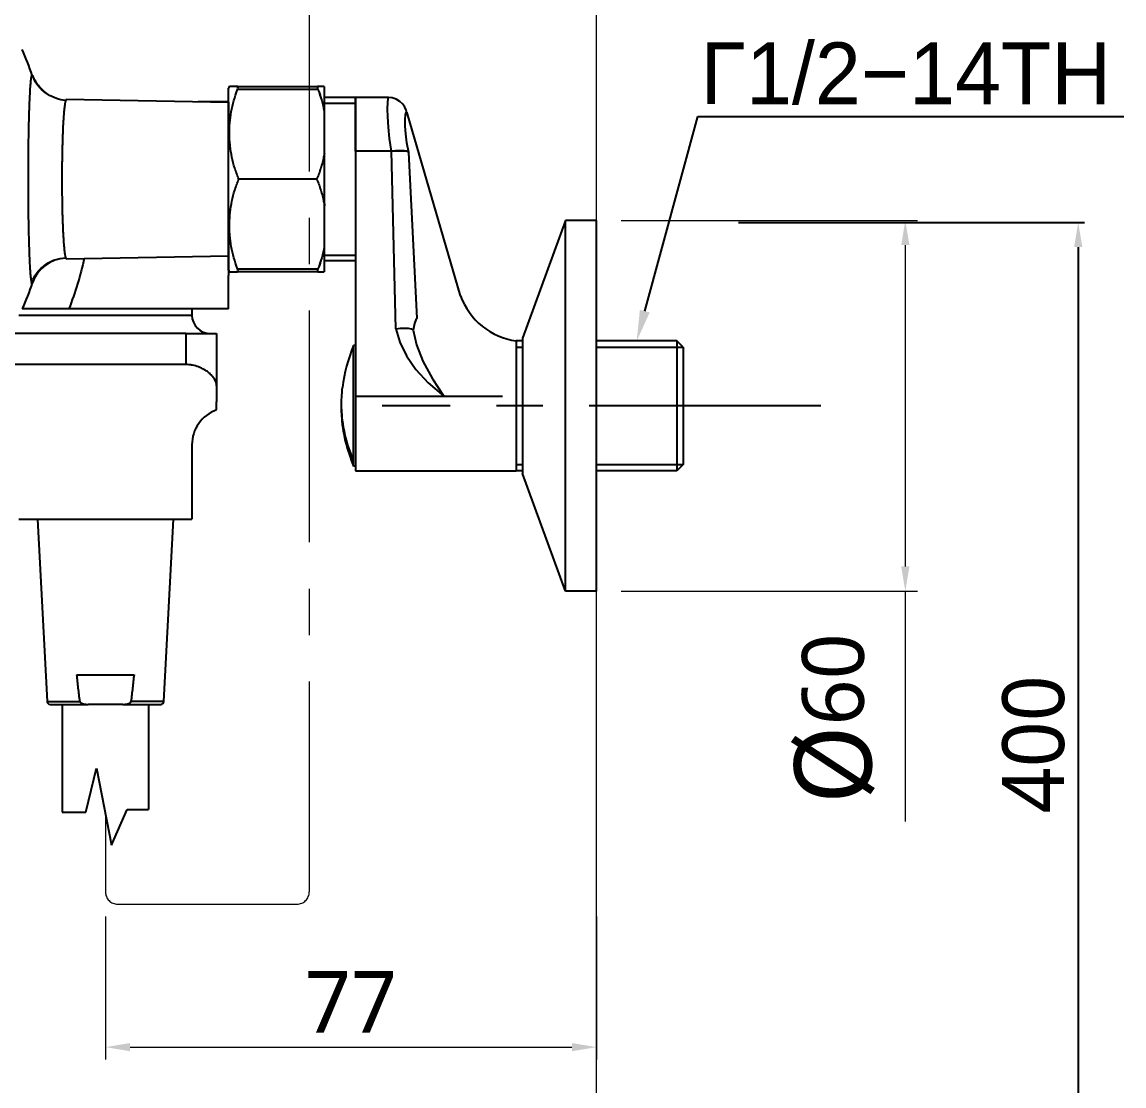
# Model space of a CAD drawing. Extents: x 0 to 1354, y 3495 to 4487.
# Drawn here: x 887.2 to 1065.6, y 3646.6 to 3818.8 of the extents above; entities that cross this region are included whole.
import ezdxf
from ezdxf import colors
from ezdxf.entities.mleader import LeaderData, LeaderLine
from ezdxf.math import Vec2, Vec3

# ---------------------------------------------------------------- set-up
doc = ezdxf.new("R2010")
doc.units = 0
doc.header["$LTSCALE"] = 30
doc.header["$MEASUREMENT"] = 0
doc.header["$PDMODE"] = 3
doc.header["$PDSIZE"] = -10
doc.linetypes.add('CENTER', pattern=[2, 1.25, -0.25, 0.25, -0.25])
doc.layers.get('0').update_dxf_attribs({"linetype": 'CONTINUOUS'})
doc.layers.get('DEFPOINTS').update_dxf_attribs({"linetype": 'CONTINUOUS'})
for name, color, linetype in [('02___PRT_ALL_AXES', 7, 'CONTINUOUS'), ('BODY', 7, 'CONTINUOUS'), ('DEF_LAYER_ASSEM_MEMBER', 7, 'CONTINUOUS')]:
    doc.layers.add(name, color=color, linetype=linetype)
doc.layers.add('\\M+5B3DF\\M+5B4E7\\M+5CFDF', color=3, linetype='CONTINUOUS', lineweight=9)
doc.layers.add('치수선', color=7, linetype='CONTINUOUS', lineweight=20)
doc.styles.add('Daelim Dimension', font='NanumGothic.ttf')
doc.styles.get("Standard").update_dxf_attribs({"font": 'SYMBOL'})
doc.dimstyles.new('DEFAULT', dxfattribs={"dimscale": 2, "dimtxt": 2, "dimasz": 2, "dimexe": 0, "dimexo": 2, "dimgap": 1, "dimtad": 1, "dimdec": 1, "dimzin": 9, "dimdsep": 46, "dimtxsty": 'Daelim Dimension', "dimcen": 0.5, "dimclrd": 252, "dimclre": 252, "dimclrt": 3, "dimadec": 1, "dimazin": 0, "dimtfac": 1, "dimtdec": 1, "dimtix": 1, "dimtmove": 0, "dimatfit": 3, "dimfxl": 0, "dimtolj": 1, "dimtzin": 1, "dimlwd": 9, "dimlwe": 9, "dimarcsym": 0})

# ---------------------------------------------------------------- blocks, each defined once
blk = doc.blocks.new('*D5')
at = {"color": 5, "lineweight": 9, "ltscale": 0.5}
for p, q in [((913.04, 3892.09), (744.79, 3892.09)), ((746.79, 3888.09), (746.79, 3619.83)), ((758.19, 3615.83), (744.79, 3615.83))]:
    blk.add_line(p, q, dxfattribs=at)
at = {"color": 5, "ltscale": 0.5}
for points in [[(746.12, 3888.09), (747.45, 3888.09), (746.79, 3892.09)], [(746.12, 3619.83), (747.45, 3619.83), (746.79, 3615.83)]]:
    blk.add_solid(points, dxfattribs=at)
at = {"layer": 'DEFPOINTS', "color": 0, "ltscale": 0.5}
for p in [(917.04, 3892.09, 0), (746.79, 3615.83), (762.19, 3615.83)]:
    blk.add_point(p, dxfattribs=at)
at = {"color": 7, "ltscale": 0.5, "insert": (739.34, 3753.96), "char_height": 10, "attachment_point": 5, "rotation": 90, "style": 'Daelim Dimension'}
blk.add_mtext('\\A1;1650', dxfattribs=at)
blk = doc.blocks.new('*D44')
at = {"color": 5, "lineweight": 9, "ltscale": 0.5}
for p, q in [((808.05, 3745.3), (808.05, 3626.5)), ((980.24, 3641.4), (980.24, 3626.5)), ((812.05, 3628.5), (976.24, 3628.5))]:
    blk.add_line(p, q, dxfattribs=at)
at = {"color": 5, "ltscale": 0.5}
for points in [[(812.05, 3629.17), (812.05, 3627.83), (808.05, 3628.5)], [(976.24, 3629.17), (976.24, 3627.83), (980.24, 3628.5)]]:
    blk.add_solid(points, dxfattribs=at)
at = {"layer": 'DEFPOINTS', "color": 0, "ltscale": 0.5}
for p in [(808.05, 3749.3), (980.24, 3645.4), (980.24, 3628.5)]:
    blk.add_point(p, dxfattribs=at)
at = {"color": 7, "ltscale": 0.5, "insert": (894.15, 3636.2), "char_height": 10, "attachment_point": 5, "style": 'Daelim Dimension'}
blk.add_mtext('\\A1;169.5', dxfattribs=at)
blk = doc.blocks.new('*D42')
at = {"color": 5, "lineweight": 9, "ltscale": 0.5}
for p, q in [((900.74, 3674.03), (900.74, 3650.9)), ((980.24, 3674.03), (980.24, 3650.9)), ((904.74, 3652.9), (976.24, 3652.9))]:
    blk.add_line(p, q, dxfattribs=at)
at = {"color": 5, "ltscale": 0.5}
for points in [[(904.74, 3653.56), (904.74, 3652.23), (900.74, 3652.9)], [(976.24, 3653.56), (976.24, 3652.23), (980.24, 3652.9)]]:
    blk.add_solid(points, dxfattribs=at)
at = {"layer": 'DEFPOINTS', "color": 0, "ltscale": 0.5}
for p in [(900.74, 3678.03), (980.24, 3678.03), (980.24, 3652.9)]:
    blk.add_point(p, dxfattribs=at)
at = {"color": 7, "ltscale": 0.5, "insert": (940.49, 3660.23), "char_height": 10, "attachment_point": 5, "style": 'Daelim Dimension'}
blk.add_mtext('\\A1;77', dxfattribs=at)
blk = doc.blocks.new('*D45')
at = {"color": 5, "lineweight": 9, "ltscale": 0.5}
for p, q in [((984.24, 3786.68), (1032.22, 3786.68)), ((1030.22, 3782.68), (1030.22, 3730.68)), ((984.24, 3726.68), (1032.22, 3726.68)), ((1030.22, 3726.68), (1030.22, 3689.43))]:
    blk.add_line(p, q, dxfattribs=at)
at = {"color": 5, "ltscale": 0.5}
for points in [[(1029.55, 3782.68), (1030.89, 3782.68), (1030.22, 3786.68)], [(1029.55, 3730.68), (1030.89, 3730.68), (1030.22, 3726.68)]]:
    blk.add_solid(points, dxfattribs=at)
at = {"layer": 'DEFPOINTS', "color": 0, "ltscale": 0.5}
for p in [(980.24, 3786.68), (980.24, 3726.68), (1030.22, 3726.68)]:
    blk.add_point(p, dxfattribs=at)
at = {"color": 7, "ltscale": 0.5, "insert": (1012.25, 3706.06), "char_height": 10, "attachment_point": 2, "rotation": 90, "style": 'Daelim Dimension'}
blk.add_mtext('\\A1;{\\H1.25x;\\C256;Ø}60', dxfattribs=at)

msp = doc.modelspace()

# ---------------------------------------------------------------- linework, layer by layer
at = {"ltscale": 0.5}
for p in [(936.14, 3808.36), (936.15, 3808.36)]:
    msp.add_line(p, (936.14, 3778.36), dxfattribs=at)
msp.add_line((941.24, 3797.88), (941.24, 3806.56))
at = {"color": 0}
for p, q in [((920.64, 3805.78), (894.4, 3806.23)), ((920.64, 3805.86), (915.74, 3805.86)), ((920.64, 3800.31), (920.64, 3805.86)), ((920.64, 3800.97), (920.64, 3801.35)), ((920.64, 3785.76), (920.64, 3800.97)), ((920.64, 3785.38), (920.64, 3785.76)), ((920.64, 3785.38), (920.64, 3777.77)), ((894.4, 3780.49), (920.64, 3780.95)), ((920.64, 3772.36), (920.64, 3777.77)), ((886.74, 3771.36), (914.74, 3771.36)), ((920.64, 3772.36), (894.83, 3772.36)), ((914.74, 3772.36), (914.74, 3771.36)), ((913.74, 3768.36), (818.74, 3768.36)), ((913.74, 3768.36), (913.74, 3763.36)), ((913.74, 3768.36), (918.74, 3768.36)), ((918.74, 3768.36), (918.74, 3759.93)), ((913.74, 3763.36), (818.74, 3763.36)), ((918.74, 3759.93), (918.74, 3757.3)), ((914.74, 3750.36), (914.74, 3738.36)), ((886.74, 3738.36), (914.74, 3738.36)), ((893.74, 3708.36), (893.74, 3690.91)), ((907.74, 3708.36), (907.74, 3691.33)), ((897.56, 3690.91), (899.29, 3698.02)), ((899.29, 3698.02), (901.75, 3685.61)), ((893.74, 3690.91), (897.56, 3690.91)), ((901.75, 3685.61), (904.25, 3691.33)), ((904.25, 3691.33), (907.74, 3691.33))]:
    msp.add_line(p, q, dxfattribs=at)
at = {"color": 5, "ltscale": 0.5}
for p, q in [((1003.24, 3786.36), (1059.21, 3786.36)), ((1058.21, 3782.36), (1058.21, 3639.84))]:
    msp.add_line(p, q, dxfattribs=at)
at = {"color": 0}
for centre, radius, start, end in [((840.49, 3793.36), 51.25, 19.1326, 24.1895), ((917.74, 3771.36), 3, 180, 270)]:
    msp.add_arc(centre, radius, start, end, dxfattribs=at)
at = {"color": 0, "extrusion": (-6.12323e-17, -1.22465e-16, -1)}
for radius, start, end in [(58.25, 192.7158, 201.1318), (51.25, 199.1326, 204.1895)]:
    msp.add_arc((-840.49, 3793.36), radius, start, end, dxfattribs=at)
msp.add_arc((968.83, 3778.38), 11.31, 200.1297, 261.9577)
at = {"color": 0}
for centre, major_axis, ratio, start_param, end_param in [((894.58, 3812.13), (-5.67, -1.97), 0.993619, 0, 0.146184), ((894.58, 3774.6), (-5.67, 1.97), 0.993619, 5.084666, 6.283185), ((920.74, 3750.36), (0, 6), 1, 0.339837, 1.570796)]:
    msp.add_ellipse(centre, major_axis=major_axis, ratio=ratio, start_param=start_param, end_param=end_param, dxfattribs=at)
for points, knots in [([(888.91, 3810.16), (888.91, 3810.17), (888.9, 3810.2), (888.88, 3810.23), (888.87, 3810.25), (888.85, 3810.26), (888.84, 3810.26), (888.82, 3810.25), (888.81, 3810.23), (888.8, 3810.21), (888.79, 3810.18), (888.77, 3810.15), (888.76, 3810.12), (888.75, 3810.08), (888.74, 3810.03), (888.73, 3809.99), (888.72, 3809.95), (888.72, 3809.9), (888.71, 3809.86), (888.7, 3809.81), (888.69, 3809.77), (888.69, 3809.72), (888.68, 3809.68), (888.68, 3809.64), (888.67, 3809.6), (888.67, 3809.57), (888.66, 3809.54), (888.66, 3809.51), (888.66, 3809.49), (888.65, 3809.46), (888.63, 3809.27), (888.59, 3808.84), (888.53, 3808.05), (888.48, 3807.11), (888.43, 3806.12), (888.39, 3805.08), (888.35, 3804), (888.32, 3802.84), (888.29, 3801.64), (888.27, 3800.42), (888.25, 3799.33), (888.24, 3798.43), (888.23, 3797.75), (888.23, 3797.06), (888.22, 3796.34), (888.22, 3795.62), (888.21, 3794.88), (888.21, 3794.12), (888.21, 3793.62), (888.21, 3793.36)], [0, 0, 0, 0, 0.015186, 0.029907, 0.044161, 0.057945, 0.071259, 0.084102, 0.096473, 0.10837, 0.119794, 0.130745, 0.141223, 0.151228, 0.16076, 0.16982, 0.178407, 0.186522, 0.194165, 0.201335, 0.208034, 0.21426, 0.220014, 0.225297, 0.230107, 0.234445, 0.238311, 0.241705, 0.244626, 0.247076, 0.249053, 0.312186, 0.374312, 0.435433, 0.495549, 0.54167, 0.593961, 0.649084, 0.692987, 0.743196, 0.793875, 0.818427, 0.843327, 0.868575, 0.894174, 0.920122, 0.946415, 0.973043, 1, 1, 1, 1]), ([(891.48, 3807.05), (890.88, 3807.45), (889.82, 3808.44), (889.12, 3809.66), (888.85, 3810.35)], [0, 0, 0, 0, 0.497907, 1, 1, 1, 1]), ([(894.3, 3806.1), (893.78, 3806.15), (892.77, 3806.37), (891.3, 3807.07), (890.06, 3808.12), (889.48, 3808.94), (889.25, 3809.38)], [0, 0, 0, 0, 0.239187, 0.489141, 0.744615, 1, 1, 1, 1]), ([(894.29, 3806.08), (894.29, 3806.07), (894.28, 3806.05), (894.27, 3806.01), (894.26, 3805.97), (894.25, 3805.93), (894.24, 3805.89), (894.23, 3805.86), (894.22, 3805.82), (894.22, 3805.78), (894.21, 3805.75), (894.2, 3805.72), (894.2, 3805.69), (894.19, 3805.67), (894.19, 3805.65), (894.19, 3805.63), (894.16, 3805.48), (894.11, 3805.13), (894.04, 3804.5), (893.99, 3803.79), (893.94, 3803.11), (893.9, 3802.48), (893.87, 3801.92), (893.85, 3801.34), (893.82, 3800.74), (893.8, 3800.12), (893.78, 3799.47), (893.76, 3798.82), (893.75, 3798.15), (893.73, 3797.48), (893.72, 3796.8), (893.71, 3796.11), (893.7, 3795.42), (893.7, 3794.73), (893.69, 3794.05), (893.69, 3793.59), (893.69, 3793.36)], [0, 0, 0, 0, 0.011178, 0.022898, 0.033899, 0.044183, 0.053749, 0.062597, 0.070726, 0.078138, 0.084831, 0.090806, 0.096063, 0.100602, 0.104422, 0.107524, 0.109908, 0.190045, 0.265491, 0.336247, 0.40231, 0.444639, 0.486613, 0.528231, 0.569495, 0.610404, 0.650957, 0.691156, 0.731001, 0.770491, 0.809627, 0.848409, 0.886837, 0.924911, 0.962632, 1, 1, 1, 1]), ([(894.4, 3806.23), (894.4, 3806.23), (894.39, 3806.23), (894.38, 3806.23), (894.37, 3806.22), (894.35, 3806.2), (894.34, 3806.18), (894.32, 3806.15), (894.31, 3806.12), (894.3, 3806.09), (894.29, 3806.08), (894.29, 3806.08)], [0, 0, 0, 0, 0.017191, 0.175478, 0.32726, 0.472536, 0.611307, 0.743571, 0.869328, 0.988578, 1, 1, 1, 1]), ([(888.21, 3793.36), (888.21, 3793.23), (888.21, 3792.96), (888.21, 3792.56), (888.21, 3792.18), (888.21, 3791.82), (888.22, 3791.47), (888.22, 3791.14), (888.22, 3790.82), (888.22, 3790.36), (888.23, 3789.57), (888.24, 3788.5), (888.25, 3787.43), (888.28, 3785.78), (888.33, 3783.49), (888.4, 3781.38), (888.46, 3779.84), (888.52, 3778.84), (888.58, 3777.97), (888.63, 3777.51), (888.65, 3777.29), (888.66, 3777.22), (888.67, 3777.13), (888.68, 3777.04), (888.7, 3776.94), (888.71, 3776.84), (888.73, 3776.74), (888.75, 3776.65), (888.77, 3776.59), (888.78, 3776.56), (888.78, 3776.55)], [0, 0, 0, 0, 0.016519, 0.032421, 0.047702, 0.062363, 0.076401, 0.089815, 0.102604, 0.114768, 0.146899, 0.19911, 0.247747, 0.282936, 0.415136, 0.562813, 0.617902, 0.702797, 0.777417, 0.844959, 0.852823, 0.862708, 0.874613, 0.888539, 0.904486, 0.922453, 0.942442, 0.964454, 0.988489, 1, 1, 1, 1]), ([(893.69, 3793.36), (893.69, 3793.25), (893.69, 3793.02), (893.69, 3792.67), (893.7, 3792.32), (893.7, 3791.97), (893.7, 3791.62), (893.7, 3791.27), (893.71, 3790.92), (893.71, 3790.57), (893.72, 3790.22), (893.72, 3789.88), (893.73, 3789.53), (893.73, 3789.18), (893.74, 3788.84), (893.75, 3788.5), (893.75, 3788.16), (893.76, 3787.82), (893.77, 3787.49), (893.78, 3787.16), (893.79, 3786.83), (893.8, 3786.51), (893.81, 3786.2), (893.83, 3785.88), (893.84, 3785.58), (893.85, 3785.27), (893.86, 3784.98), (893.88, 3784.69), (893.89, 3784.41), (893.91, 3784.13), (893.94, 3783.67), (893.98, 3783.06), (894.04, 3782.33), (894.1, 3781.67), (894.15, 3781.31), (894.18, 3781.12), (894.19, 3781.07), (894.2, 3781.01), (894.22, 3780.93), (894.24, 3780.85), (894.26, 3780.77), (894.28, 3780.68), (894.31, 3780.61), (894.33, 3780.55), (894.37, 3780.5), (894.39, 3780.49), (894.4, 3780.49), (894.4, 3780.49)], [0, 0, 0, 0, 0.017066, 0.034213, 0.051441, 0.06875, 0.086139, 0.10361, 0.121162, 0.138796, 0.15651, 0.174305, 0.192182, 0.21014, 0.228179, 0.246299, 0.264501, 0.282784, 0.301148, 0.319594, 0.338121, 0.356729, 0.375418, 0.39419, 0.413042, 0.431976, 0.450991, 0.470088, 0.489266, 0.508526, 0.527867, 0.587816, 0.651868, 0.720022, 0.792276, 0.798159, 0.806592, 0.817576, 0.831111, 0.847197, 0.865833, 0.887019, 0.910754, 0.937039, 0.965873, 0.997255, 1, 1, 1, 1]), ([(888.76, 3776.47), (888.95, 3777.06), (889.51, 3778.15), (890.84, 3779.51), (892.52, 3780.39), (893.72, 3780.6), (894.34, 3780.62)], [0, 0, 0, 0, 0.244242, 0.500294, 0.756202, 1, 1, 1, 1]), ([(888.78, 3776.55), (888.79, 3776.54), (888.8, 3776.51), (888.82, 3776.47), (888.85, 3776.46), (888.88, 3776.49), (888.9, 3776.54), (888.91, 3776.56)], [0, 0, 0, 0, 0.104697, 0.306794, 0.523427, 0.754528, 1, 1, 1, 1]), ([(894.83, 3772.36), (894.34, 3772.36), (893.87, 3772.36), (893.17, 3772.36), (892.94, 3772.36), (892.48, 3772.36), (892.25, 3772.36), (891.57, 3772.36), (891.15, 3772.36), (890.53, 3772.36), (890.34, 3772.36), (889.95, 3772.36), (889.76, 3772.36), (889.22, 3772.36), (888.9, 3772.36), (888.47, 3772.36), (888.34, 3772.36), (888.09, 3772.36), (887.97, 3772.36), (887.67, 3772.36), (887.51, 3772.36), (887.35, 3772.36), (887.31, 3772.36), (887.26, 3772.36), (887.24, 3772.36), (887.24, 3772.36)], [0, 0, 0, 0, 0.125024, 0.125024, 0.187536, 0.187536, 0.250048, 0.250048, 0.375072, 0.375072, 0.437584, 0.437584, 0.500096, 0.500096, 0.62512, 0.62512, 0.687632, 0.687632, 0.750144, 0.750144, 0.875167, 0.875167, 0.937679, 0.937679, 1, 1, 1, 1]), ([(918.74, 3759.93), (918.74, 3760.27), (918.62, 3760.63), (918.29, 3761.19), (918.14, 3761.38), (917.81, 3761.74), (917.62, 3761.92), (917.19, 3762.26), (916.95, 3762.43), (916.42, 3762.73), (916.13, 3762.87), (915.5, 3763.1), (915.17, 3763.2), (914.65, 3763.29), (914.47, 3763.32), (914.11, 3763.35), (913.93, 3763.36), (913.74, 3763.36)], [0, 0, 0, 0, 0.25, 0.25, 0.375, 0.375, 0.5, 0.5, 0.625, 0.625, 0.75, 0.75, 0.875, 0.875, 0.9375, 0.9375, 1, 1, 1, 1]), ([(918.74, 3756.02), (918.74, 3756.02), (918.74, 3756.06), (918.74, 3756.19), (918.74, 3756.29), (918.74, 3756.66), (918.74, 3756.99), (918.74, 3757.3)], [0, 0, 0, 0, 0.25, 0.25, 0.5, 0.5, 1, 1, 1, 1])]:
    msp.add_open_spline(points, degree=3, knots=knots, dxfattribs=at)
at = {"color": 5, "ltscale": 0.5}
msp.add_solid([(1057.54, 3782.36), (1058.88, 3782.36), (1058.21, 3786.36)], dxfattribs=at)
at = {"layer": '02___PRT_ALL_AXES', "color": 1, "linetype": 'CENTER'}
msp.add_line((1016.55, 3756.68), (945.53, 3756.68), dxfattribs=at)
at = {"layer": '\\M+5B3DF\\M+5B4E7\\M+5CFDF', "color": 0, "lineweight": -3}
for p, q in [((922.13, 3808.36), (935.15, 3808.36)), ((920.64, 3778.66), (920.64, 3808.06)), ((935.15, 3807.86), (922.13, 3807.86)), ((920.64, 3805.81), (920.64, 3799.18)), ((934.95, 3793.36), (922.33, 3793.36)), ((922.13, 3778.86), (935.15, 3778.86)), ((935.15, 3778.36), (922.13, 3778.36)), ((889.74, 3738.36), (911.74, 3738.36)), ((889.74, 3738.36), (891.29, 3708.84)), ((910.2, 3708.84), (911.74, 3738.36)), ((896.11, 3713.16), (905.37, 3713.16)), ((891.29, 3708.84), (896.61, 3708.84)), ((891.79, 3708.36), (897.93, 3708.36)), ((903.56, 3708.36), (897.93, 3708.36)), ((903.56, 3708.36), (909.7, 3708.36)), ((910.2, 3708.84), (904.88, 3708.84))]:
    msp.add_line(p, q, dxfattribs=at)
for centre, radius, start, end in [((943.43, 3795.21, 0), 26.16, 149.8021, 150.5682), ((943.43, 3791.52, 0), 26.16, 209.4318, 210.1988), ((891.79, 3708.86), 0.5, 183, 270), ((909.7, 3708.86), 0.5, 270, 357)]:
    msp.add_arc(centre, radius, start, end, dxfattribs=at)
for points, knots in [([(922.13, 3808.36), (921.69, 3808.36), (921.36, 3808.36), (920.93, 3808.36), (920.82, 3808.36), (920.81, 3808.36), (920.81, 3808.36), (920.81, 3808.36)], [0, 0, 0, 0, 0.499813, 0.499813, 0.999626, 0.999626, 1, 1, 1, 1]), ([(922.13, 3807.86), (922.19, 3808.01), (922.22, 3808.14), (922.22, 3808.32), (922.19, 3808.36), (922.13, 3808.36)], [0, 0, 0, 0, 0.5, 0.5, 1, 1, 1, 1]), ([(935.15, 3808.36), (935.1, 3808.36), (935.06, 3808.32), (935.06, 3808.14), (935.1, 3808.01), (935.15, 3807.86)], [0, 0, 0, 0, 0.5, 0.5, 1, 1, 1, 1]), ([(935.15, 3808.36), (935.1, 3808.36), (935.06, 3808.32), (935.06, 3808.14), (935.1, 3808.01), (935.15, 3807.86)], [0, 0, 0, 0, 0.5, 0.5, 1, 1, 1, 1]), ([(936.14, 3808.36), (936.14, 3808.36), (936.14, 3808.36), (935.92, 3808.36), (935.6, 3808.36), (935.15, 3808.36)], [0, 0, 0, 0, 0.002866, 0.002866, 1, 1, 1, 1]), ([(936.15, 3808.36), (936.14, 3808.36), (936.14, 3808.36), (935.92, 3808.36), (935.6, 3808.36), (935.15, 3808.36)], [0, 0, 0, 0, 0.002866, 0.002866, 1, 1, 1, 1]), ([(922.33, 3793.36), (922.09, 3793.95), (921.87, 3794.54), (921.5, 3795.72), (921.35, 3796.32), (921.09, 3797.53), (921, 3798.14), (920.9, 3799.06), (920.87, 3799.36), (920.84, 3799.83), (920.83, 3800.06), (920.82, 3800.29), (920.82, 3800.45), (920.82, 3800.52), (920.81, 3801.22), (920.83, 3801.84), (920.93, 3803.06), (921.01, 3803.67), (921.23, 3804.88), (921.37, 3805.49), (921.7, 3806.68), (921.9, 3807.27), (922.13, 3807.86)], [0, 0, 0, 0, 0.125, 0.125, 0.25, 0.25, 0.375, 0.375, 0.4375, 0.4375, 0.46875, 0.484375, 0.484375, 0.5, 0.5, 0.625, 0.625, 0.75, 0.75, 0.875, 0.875, 1, 1, 1, 1]), ([(935.15, 3807.86), (935.38, 3807.27), (935.58, 3806.68), (935.91, 3805.53), (936.04, 3804.96), (936.14, 3804.4)], [0, 0, 0, 0, 0.517632, 0.517632, 1, 1, 1, 1]), ([(935.15, 3807.86), (935.39, 3807.27), (935.58, 3806.68), (935.91, 3805.53), (936.04, 3804.96), (936.14, 3804.4)], [0, 0, 0, 0, 0.517632, 0.517632, 1, 1, 1, 1]), ([(936.19, 3797.56), (936.15, 3797.34), (936.11, 3797.13), (935.94, 3796.32), (935.78, 3795.72), (935.41, 3794.53), (935.2, 3793.95), (934.95, 3793.36)], [0, 0, 0, 0, 0.14871, 0.14871, 0.574355, 0.574355, 1, 1, 1, 1]), ([(936.19, 3797.56), (936.15, 3797.34), (936.11, 3797.13), (935.94, 3796.32), (935.78, 3795.72), (935.41, 3794.53), (935.2, 3793.95), (934.95, 3793.36)], [0, 0, 0, 0, 0.14871, 0.14871, 0.574355, 0.574355, 1, 1, 1, 1]), ([(922.13, 3778.86), (921.9, 3779.45), (921.7, 3780.04), (921.37, 3781.24), (921.23, 3781.84), (921.01, 3783.05), (920.93, 3783.66), (920.85, 3784.58), (920.84, 3784.89), (920.82, 3785.36), (920.82, 3785.59), (920.81, 3785.82), (920.82, 3785.98), (920.82, 3786.05), (920.83, 3786.75), (920.86, 3787.37), (921, 3788.59), (921.1, 3789.2), (921.35, 3790.4), (921.5, 3791), (921.87, 3792.19), (922.09, 3792.78), (922.33, 3793.36)], [0, 0, 0, 0, 0.125, 0.125, 0.25, 0.25, 0.375, 0.375, 0.4375, 0.4375, 0.46875, 0.484375, 0.484375, 0.5, 0.5, 0.625, 0.625, 0.75, 0.75, 0.875, 0.875, 1, 1, 1, 1]), ([(934.95, 3793.36), (935.2, 3792.78), (935.41, 3792.19), (935.78, 3791), (935.94, 3790.4), (936.12, 3789.55), (936.17, 3789.3), (936.21, 3789.04)], [0, 0, 0, 0, 0.413843, 0.413843, 0.827686, 0.827686, 1, 1, 1, 1]), ([(934.95, 3793.36), (935.2, 3792.78), (935.41, 3792.19), (935.78, 3791), (935.94, 3790.4), (936.12, 3789.55), (936.17, 3789.3), (936.21, 3789.04)], [0, 0, 0, 0, 0.413843, 0.413843, 0.827686, 0.827686, 1, 1, 1, 1]), ([(936.16, 3782.41), (936.05, 3781.82), (935.92, 3781.23), (935.58, 3780.04), (935.38, 3779.45), (935.15, 3778.86)], [0, 0, 0, 0, 0.494886, 0.494886, 1, 1, 1, 1]), ([(936.16, 3782.41), (936.05, 3781.82), (935.92, 3781.23), (935.58, 3780.04), (935.39, 3779.45), (935.15, 3778.86)], [0, 0, 0, 0, 0.494886, 0.494886, 1, 1, 1, 1]), ([(920.81, 3778.36), (920.81, 3778.36), (920.84, 3778.36), (920.95, 3778.36), (921.03, 3778.36), (921.36, 3778.36), (921.69, 3778.36), (922.13, 3778.36)], [0, 0, 0, 0, 0.249522, 0.249522, 0.499681, 0.499681, 1, 1, 1, 1]), ([(922.13, 3778.36), (922.19, 3778.36), (922.22, 3778.41), (922.22, 3778.58), (922.19, 3778.72), (922.13, 3778.86)], [0, 0, 0, 0, 0.5, 0.5, 1, 1, 1, 1]), ([(935.15, 3778.86), (935.1, 3778.72), (935.06, 3778.59), (935.06, 3778.41), (935.1, 3778.36), (935.15, 3778.36)], [0, 0, 0, 0, 0.5, 0.5, 1, 1, 1, 1]), ([(935.15, 3778.86), (935.1, 3778.72), (935.06, 3778.59), (935.06, 3778.41), (935.1, 3778.36), (935.15, 3778.36)], [0, 0, 0, 0, 0.5, 0.5, 1, 1, 1, 1]), ([(935.15, 3778.36), (935.6, 3778.36), (935.92, 3778.36), (936.14, 3778.36), (936.14, 3778.36), (936.14, 3778.36)], [0, 0, 0, 0, 0.998128, 0.998128, 1, 1, 1, 1]), ([(935.15, 3778.36), (935.6, 3778.36), (935.92, 3778.36), (936.14, 3778.36), (936.14, 3778.36), (936.14, 3778.36)], [0, 0, 0, 0, 0.998128, 0.998128, 1, 1, 1, 1]), ([(896.61, 3708.84), (896.52, 3709.56), (896.44, 3710.28), (896.27, 3711.72), (896.19, 3712.44), (896.11, 3713.16)], [0, 0, 0, 0, 0.5, 0.5, 1, 1, 1, 1]), ([(905.37, 3713.16), (905.29, 3712.44), (905.21, 3711.72), (905.05, 3710.28), (904.96, 3709.56), (904.88, 3708.84)], [0, 0, 0, 0, 0.5, 0.5, 1, 1, 1, 1]), ([(896.61, 3708.84), (896.62, 3708.77), (896.65, 3708.72), (896.74, 3708.63), (896.79, 3708.59), (896.95, 3708.5), (897.07, 3708.46), (897.43, 3708.38), (897.68, 3708.36), (897.93, 3708.36)], [0, 0, 0, 0, 0.125, 0.125, 0.25, 0.25, 0.5, 0.5, 1, 1, 1, 1]), ([(903.56, 3708.36), (903.8, 3708.36), (904.05, 3708.38), (904.41, 3708.46), (904.53, 3708.5), (904.7, 3708.59), (904.75, 3708.63), (904.84, 3708.72), (904.87, 3708.77), (904.88, 3708.84)], [0, 0, 0, 0, 0.5, 0.5, 0.75, 0.75, 0.875, 0.875, 1, 1, 1, 1])]:
    msp.add_open_spline(points, degree=3, knots=knots, dxfattribs=at)
at = {"layer": 'BODY', "color": 1, "linetype": 'CENTER', "lineweight": 5}
for p, q in [((933.74, 3832.09), (933.74, 3678.03)), ((900.74, 3690.67), (900.74, 3678.03)), ((902.74, 3676.03), (931.74, 3676.03))]:
    msp.add_line(p, q, dxfattribs=at)
for centre, start, end in [((902.74, 3678.03), 180, 270), ((931.74, 3678.03), 270, 0)]:
    msp.add_arc(centre, 2, start, end, dxfattribs=at)
at = {"layer": 'DEF_LAYER_ASSEM_MEMBER', "color": 7, "linetype": 'Continuous'}
for p, q in [((946.58, 3806.56), (936.14, 3806.56)), ((940.87, 3806.56), (936.14, 3806.56)), ((941.24, 3806.56), (941.24, 3746.18)), ((949.55, 3804.12), (949.55, 3804.12)), ((958.21, 3774.49), (949.56, 3804.08)), ((975.24, 3786.68), (968.24, 3767.63)), ((980.24, 3786.68), (975.24, 3786.68)), ((975.24, 3726.68), (975.24, 3786.68)), ((980.24, 3726.68), (980.24, 3786.68)), ((941.24, 3780.16), (936.14, 3780.16)), ((968.24, 3767.63), (968.24, 3745.73)), ((941.24, 3766.43), (940.92, 3766.43)), ((940.92, 3746.93), (940.92, 3766.43)), ((968.24, 3767.18), (967.24, 3767.18)), ((967.24, 3767.18), (967.24, 3746.18)), ((967.24, 3767.18), (967.24, 3746.18)), ((993.24, 3767.18), (980.24, 3767.18)), ((994.24, 3766.18), (993.24, 3767.18)), ((993.24, 3767.18), (993.24, 3746.18)), ((994.24, 3766.18), (994.24, 3747.18)), ((941.24, 3746.93), (940.92, 3746.93)), ((941.24, 3746.18), (967.24, 3746.18)), ((968.24, 3746.18), (967.24, 3746.18)), ((993.24, 3746.18), (980.24, 3746.18)), ((994.24, 3747.18), (993.24, 3746.18)), ((975.24, 3726.68), (968.24, 3745.73)), ((980.24, 3726.68), (975.24, 3726.68))]:
    msp.add_line(p, q, dxfattribs=at)
at = {"layer": 'DEF_LAYER_ASSEM_MEMBER', "color": 2, "linetype": 'Continuous'}
for p, q in [((936.14, 3805.66), (941.24, 3805.66)), ((936.14, 3805.66), (941.03, 3805.66)), ((936.14, 3781.06), (941.24, 3781.06)), ((967.24, 3766.18), (968.24, 3766.18)), ((980.24, 3766.18), (994.24, 3766.18)), ((967.24, 3747.18), (968.24, 3747.18)), ((980.24, 3747.18), (994.24, 3747.18))]:
    msp.add_line(p, q, dxfattribs=at)
at = {"layer": 'DEF_LAYER_ASSEM_MEMBER', "color": 9, "linetype": 'Continuous'}
for p, q in [((949.53, 3804.19), (949.55, 3804.12)), ((949.54, 3797.88), (941.24, 3797.88)), ((947.75, 3769.13), (947.04, 3797.88)), ((951.23, 3770.84), (949.83, 3797.69)), ((941.24, 3758.23), (965, 3758.23))]:
    msp.add_line(p, q, dxfattribs=at)
for points in [[(947.04, 3797.88), (946.74, 3799.94), (946.54, 3801.8), (946.44, 3803.42), (946.42, 3804.75), (946.45, 3805.74), (946.51, 3806.35), (946.58, 3806.56)], [(949.83, 3797.69), (949.54, 3799.26), (949.36, 3800.7), (949.27, 3801.96), (949.28, 3802.99), (949.34, 3803.75), (949.44, 3804.16), (949.53, 3804.19)], [(947.04, 3797.88), (947.77, 3797.98), (948.45, 3798.02), (949.05, 3797.98), (949.52, 3797.87), (949.83, 3797.69)], [(951.23, 3770.84), (950.99, 3770.61), (950.77, 3770), (950.55, 3768.95)], [(947.75, 3769.13), (948.48, 3769.24), (949.17, 3769.27), (949.76, 3769.23), (950.23, 3769.12), (950.55, 3768.95)], [(947.75, 3769.13), (948.4, 3766.97), (949.47, 3764.75), (950.97, 3762.54), (952.97, 3760.38), (955.53, 3758.26)], [(950.55, 3768.95), (951.09, 3766.57), (952.13, 3763.92), (953.69, 3761.03), (955.53, 3758.26)]]:
    msp.add_lwpolyline(points, dxfattribs=at)
at = {"layer": 'DEF_LAYER_ASSEM_MEMBER', "color": 7, "linetype": 'Continuous'}
for points in [[(949.55, 3804.12), (949.43, 3804.54), (949.21, 3805.03), (948.87, 3805.51), (948.4, 3805.95), (947.82, 3806.3), (947.13, 3806.51), (946.58, 3806.56)], [(939.2, 3753.78), (939.13, 3754.31), (939.08, 3754.8), (939.04, 3755.25), (939.01, 3755.66), (938.99, 3756.03), (938.97, 3756.35), (938.97, 3756.63), (938.97, 3756.9), (938.97, 3757.15), (938.97, 3757.41), (938.97, 3757.7), (938.99, 3758.02), (939.01, 3758.38), (939.04, 3758.79), (939.08, 3759.25), (939.12, 3759.62)], [(939.12, 3753.74), (939.08, 3754.11), (939.04, 3754.57), (939.01, 3754.98), (938.99, 3755.34), (938.97, 3755.66), (938.97, 3755.95), (938.97, 3756.21), (938.97, 3756.47), (938.97, 3756.68)], [(940.69, 3747.77), (940.31, 3748.74), (940, 3749.64), (939.76, 3750.45), (939.57, 3751.2), (939.42, 3751.89), (939.3, 3752.52), (939.2, 3753.09), (939.13, 3753.62), (939.12, 3753.74)], [(940.69, 3748.45), (940.31, 3749.43), (940, 3750.32), (939.76, 3751.14), (939.57, 3751.89), (939.42, 3752.57), (939.3, 3753.2), (939.2, 3753.78)], [(940.69, 3748.45), (940.68, 3748.32), (940.68, 3748.2), (940.68, 3748.08)], [(940.68, 3748.08), (940.68, 3747.97), (940.68, 3747.87), (940.69, 3747.77)]]:
    msp.add_lwpolyline(points, dxfattribs=at)
for start, end in [(157.0455, 173.2436), (186.7564, 202.9545)]:
    msp.add_arc((963.94, 3756.68), 25, start, end, dxfattribs=at)
at = {"layer": '치수선'}
msp.add_line((980.24, 3615.83), (980.24, 4181.85), dxfattribs=at)

# ---------------------------------------------------------------- texts
at = {"color": 7, "ltscale": 0.5, "insert": (1050.99, 3701.91), "char_height": 10, "attachment_point": 5, "rotation": 90, "style": 'Daelim Dimension'}
msp.add_mtext('\\A1;400', dxfattribs=at)

# ---------------------------------------------------------------- dimensions: what is measured, and where the dimension line sits
at = {"color": 5, "ltscale": 0.5}
dim = msp.add_linear_dim(base=(746.79, 3615.83), p1=(917.04, 3892.09, 0), p2=(762.19, 3615.83), angle=90, text='1650', dimstyle='DEFAULT', override={"dimtxt": 5, "dimexe": 1, "dimclrd": 5, "dimclre": 5, "dimclrt": 7}, dxfattribs=at)
dim.commit()
dim.dimension.update_dxf_attribs({"geometry": '*D5', "text_midpoint": (739.34, 3753.96)})
dim = msp.add_linear_dim(base=(1030.22, 3726.68), p1=(980.24, 3786.68), p2=(980.24, 3726.68), angle=270, text='{\\H1.25x;\\C256;Ø}<>', dimstyle='DEFAULT', override={"dimtxt": 5, "dimexe": 1, "dimclrd": 5, "dimclre": 5, "dimclrt": 7}, dxfattribs=at)
dim.commit()
dim.dimension.update_dxf_attribs({"geometry": '*D45', "text_midpoint": (1030.22, 3706.06), "dimtype": 160})
for base, p1, p2, text, picture, middle in [((980.24, 3628.5), (808.05, 3749.3), (980.24, 3645.4), '169.5', '*D44', (894.15, 3636.2)), ((980.24, 3652.9), (900.74, 3678.03), (980.24, 3678.03), '77', '*D42', (940.49, 3660.23))]:
    dim = msp.add_linear_dim(base=base, p1=p1, p2=p2, text=text, dimstyle='DEFAULT', override={"dimtxt": 5, "dimexe": 1, "dimdec": 0, "dimclrd": 5, "dimclre": 5, "dimclrt": 7}, dxfattribs=at)
    dim.commit()
    dim.dimension.update_dxf_attribs({"geometry": picture, "text_midpoint": middle})

# ---------------------------------------------------------------- leaders
at = {"ltscale": 0.5}
ml = msp.add_multileader_mtext('Standard', dxfattribs=at)
ml.set_content('G1/2-14TH', color=256)
ml.set_leader_properties(color=5)
ml.build(insert=Vec2(0, 0))
ml.multileader.update_dxf_attribs({"text_left_attachment_type": 6, "text_right_attachment_type": 6, "dogleg_length": 0.36, "arrow_head_size": 5})
ctx = ml.context
ctx.base_point, ctx.char_height, ctx.arrow_head_size, ctx.landing_gap_size, ctx.plane_origin = Vec3(996.97, 3803.49), 10, 5, 0.09, Vec3(837.95, 3690.77)
ctx.left_attachment, ctx.right_attachment = 6, 6
notes = []
notes.append((ctx, [(0, (1, 1, 0), (996.61, 3803.49), (1, 0), 0.36, [(0, [(986.74, 3767.18)], 0, [])])]))
ctx.mtext.insert, ctx.mtext.flow_direction = Vec3(997.06, 3815.49), 5
for ctx, leaders in notes:
    for number, flags, end, landing, length, lines in leaders:
        leader = LeaderData()
        leader.index, (leader.has_last_leader_line, leader.has_dogleg_vector, leader.attachment_direction) = number, flags
        leader.last_leader_point, leader.dogleg_vector, leader.dogleg_length = Vec3(end), Vec3(landing), length
        for number, points, colour, breaks in lines:
            line = LeaderLine()
            line.index, line.vertices, line.color, line.breaks = number, Vec3.list(points), colors.encode_raw_color(colour), breaks
            leader.lines.append(line)
        ctx.leaders.append(leader)

doc.saveas('drawing.dxf')
